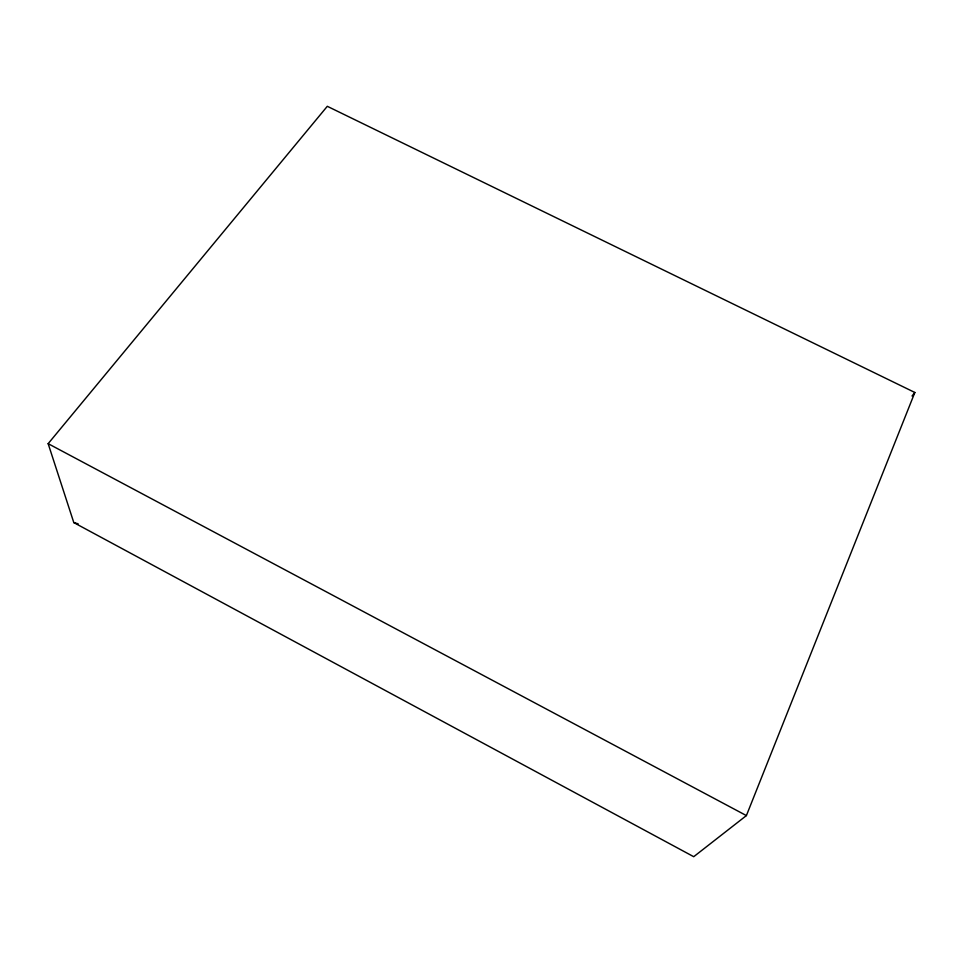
<?xml version="1.0" encoding="UTF-8"?>
<svg xmlns="http://www.w3.org/2000/svg" width="963" height="963" viewBox="0 0 963 963"><rect width="100%" height="100%" fill="white"/><g stroke="black" fill="none" stroke-linecap="round" stroke-linejoin="round"><path stroke-width="1.44" d="M746.397 815.589L914.85 392.483L327.3 106.303L48.15 443.666L73.802 522.596L693.721 856.697L746.397 815.589L48.15 443.666M912.033 395.986L914.85 392.483M73.802 522.596L78.135 523.788"/></g></svg>
